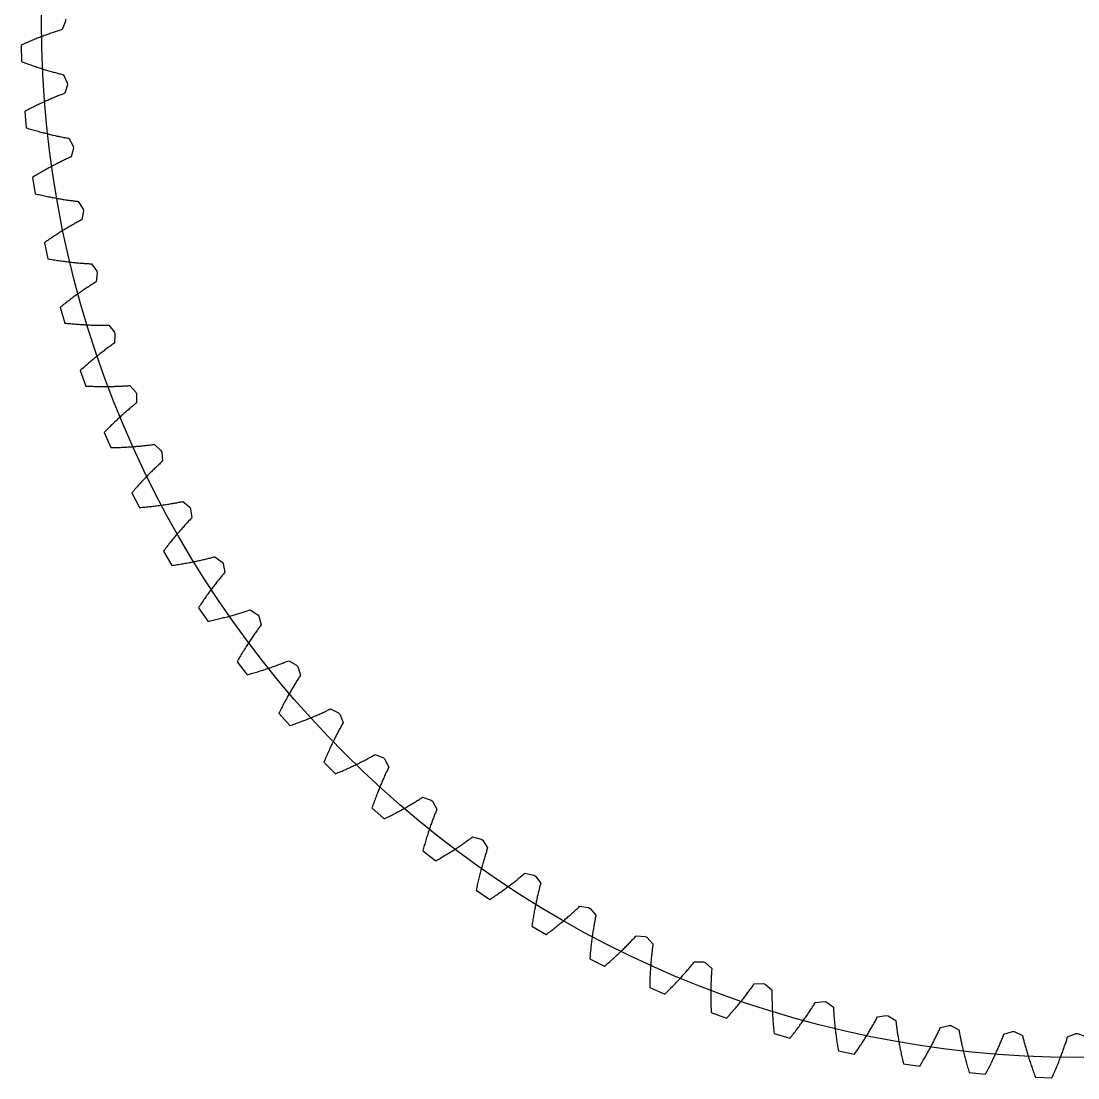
# Model space of a CAD drawing. Extents: x -60 to 60, y 180 to 300.
# Drawn here: x -60 to 0, y 179.9 to 239.9 of the extents above; entities that cross this region are included whole.
import ezdxf

# ---------------------------------------------------------------- set-up
doc = ezdxf.new("R2010")
doc.units = 0
doc.layers.get('0').update_dxf_attribs({"linetype": 'CONTINUOUS'})

msp = doc.modelspace()

# ---------------------------------------------------------------- linework, layer by layer
msp.add_lwpolyline([(-57.444, 239.994), (-57.444, 239.889), (-57.629, 239.412), (-57.684, 239.395), (-57.74, 239.378), (-57.796, 239.36), (-57.853, 239.342), (-57.91, 239.323), (-57.968, 239.305), (-58.026, 239.285), (-58.085, 239.265), (-58.145, 239.245), (-58.205, 239.225), (-58.266, 239.204), (-58.327, 239.182), (-58.389, 239.16), (-58.452, 239.138), (-58.515, 239.115), (-58.578, 239.092), (-58.642, 239.068), (-58.707, 239.044), (-58.772, 239.019), (-58.838, 238.994), (-58.904, 238.969), (-58.971, 238.943), (-59.038, 238.916), (-59.106, 238.889), (-59.174, 238.862), (-59.243, 238.834), (-59.313, 238.805), (-59.383, 238.776), (-59.453, 238.747), (-59.524, 238.717), (-59.596, 238.686), (-59.668, 238.655), (-59.74, 238.624), (-59.813, 238.592), (-59.887, 238.559), (-59.957, 238.526), (-59.928, 237.594), (-59.857, 237.565), (-59.781, 237.537), (-59.706, 237.51), (-59.632, 237.483), (-59.558, 237.456), (-59.485, 237.43), (-59.412, 237.404), (-59.34, 237.379), (-59.268, 237.355), (-59.197, 237.33), (-59.127, 237.307), (-59.057, 237.283), (-58.988, 237.261), (-58.919, 237.238), (-58.85, 237.216), (-58.783, 237.195), (-58.716, 237.174), (-58.649, 237.153), (-58.583, 237.133), (-58.518, 237.113), (-58.453, 237.094), (-58.389, 237.075), (-58.325, 237.056), (-58.262, 237.038), (-58.199, 237.021), (-58.137, 237.003), (-58.076, 236.986), (-58.015, 236.97), (-57.955, 236.954), (-57.896, 236.938), (-57.837, 236.923), (-57.778, 236.908), (-57.721, 236.893), (-57.663, 236.879), (-57.607, 236.865), (-57.551, 236.851), (-57.337, 236.387), (-57.33, 236.282), (-57.485, 235.794), (-57.539, 235.774), (-57.594, 235.753), (-57.649, 235.732), (-57.704, 235.71), (-57.76, 235.688), (-57.817, 235.666), (-57.874, 235.643), (-57.932, 235.619), (-57.99, 235.596), (-58.049, 235.571), (-58.108, 235.546), (-58.168, 235.521), (-58.228, 235.495), (-58.289, 235.469), (-58.35, 235.442), (-58.412, 235.415), (-58.475, 235.388), (-58.538, 235.359), (-58.601, 235.331), (-58.665, 235.302), (-58.73, 235.272), (-58.795, 235.242), (-58.86, 235.211), (-58.927, 235.18), (-58.993, 235.148), (-59.06, 235.116), (-59.128, 235.083), (-59.196, 235.05), (-59.264, 235.016), (-59.333, 234.981), (-59.403, 234.946), (-59.473, 234.911), (-59.543, 234.875), (-59.614, 234.838), (-59.685, 234.801), (-59.753, 234.764), (-59.666, 233.836), (-59.593, 233.811), (-59.516, 233.788), (-59.439, 233.765), (-59.363, 233.743), (-59.288, 233.721), (-59.213, 233.7), (-59.139, 233.679), (-59.065, 233.658), (-58.992, 233.638), (-58.92, 233.618), (-58.848, 233.599), (-58.777, 233.58), (-58.706, 233.562), (-58.636, 233.544), (-58.567, 233.526), (-58.498, 233.509), (-58.429, 233.492), (-58.362, 233.476), (-58.294, 233.46), (-58.228, 233.444), (-58.162, 233.429), (-58.097, 233.414), (-58.032, 233.4), (-57.968, 233.386), (-57.904, 233.372), (-57.841, 233.359), (-57.779, 233.345), (-57.718, 233.333), (-57.657, 233.321), (-57.596, 233.309), (-57.536, 233.297), (-57.477, 233.286), (-57.419, 233.275), (-57.361, 233.264), (-57.303, 233.254), (-57.247, 233.244), (-57.004, 232.793), (-56.991, 232.689), (-57.115, 232.193), (-57.167, 232.169), (-57.22, 232.145), (-57.274, 232.121), (-57.328, 232.095), (-57.382, 232.07), (-57.437, 232.044), (-57.493, 232.017), (-57.549, 231.99), (-57.606, 231.963), (-57.663, 231.935), (-57.721, 231.906), (-57.779, 231.877), (-57.837, 231.848), (-57.897, 231.818), (-57.956, 231.787), (-58.016, 231.756), (-58.077, 231.725), (-58.138, 231.693), (-58.2, 231.66), (-58.262, 231.627), (-58.324, 231.593), (-58.387, 231.559), (-58.451, 231.524), (-58.515, 231.489), (-58.579, 231.453), (-58.644, 231.417), (-58.709, 231.38), (-58.775, 231.342), (-58.841, 231.304), (-58.908, 231.266), (-58.975, 231.226), (-59.043, 231.186), (-59.111, 231.146), (-59.179, 231.105), (-59.248, 231.064), (-59.313, 231.022), (-59.168, 230.101), (-59.093, 230.082), (-59.015, 230.063), (-58.937, 230.045), (-58.86, 230.028), (-58.784, 230.011), (-58.708, 229.994), (-58.632, 229.978), (-58.558, 229.962), (-58.483, 229.946), (-58.41, 229.931), (-58.337, 229.916), (-58.265, 229.902), (-58.193, 229.888), (-58.122, 229.875), (-58.051, 229.861), (-57.982, 229.849), (-57.912, 229.836), (-57.844, 229.824), (-57.776, 229.812), (-57.708, 229.801), (-57.642, 229.79), (-57.575, 229.779), (-57.51, 229.769), (-57.445, 229.759), (-57.381, 229.749), (-57.317, 229.739), (-57.254, 229.73), (-57.192, 229.722), (-57.13, 229.713), (-57.069, 229.705), (-57.009, 229.697), (-56.949, 229.69), (-56.89, 229.682), (-56.831, 229.675), (-56.774, 229.669), (-56.716, 229.662), (-56.446, 229.228), (-56.426, 229.125), (-56.519, 228.622), (-56.57, 228.595), (-56.621, 228.568), (-56.673, 228.54), (-56.725, 228.511), (-56.778, 228.482), (-56.832, 228.453), (-56.885, 228.423), (-56.94, 228.392), (-56.994, 228.361), (-57.05, 228.33), (-57.105, 228.298), (-57.162, 228.265), (-57.218, 228.232), (-57.275, 228.198), (-57.333, 228.164), (-57.391, 228.129), (-57.45, 228.094), (-57.509, 228.058), (-57.568, 228.022), (-57.628, 227.985), (-57.688, 227.947), (-57.749, 227.909), (-57.81, 227.871), (-57.872, 227.831), (-57.934, 227.792), (-57.996, 227.751), (-58.059, 227.71), (-58.122, 227.669), (-58.186, 227.626), (-58.25, 227.584), (-58.315, 227.54), (-58.38, 227.496), (-58.445, 227.452), (-58.511, 227.407), (-58.577, 227.361), (-58.639, 227.315), (-58.437, 226.405), (-58.361, 226.39), (-58.282, 226.377), (-58.203, 226.364), (-58.125, 226.351), (-58.047, 226.339), (-57.971, 226.327), (-57.894, 226.316), (-57.819, 226.304), (-57.744, 226.294), (-57.669, 226.283), (-57.596, 226.273), (-57.523, 226.263), (-57.45, 226.254), (-57.378, 226.245), (-57.307, 226.236), (-57.237, 226.228), (-57.167, 226.22), (-57.098, 226.212), (-57.029, 226.204), (-56.961, 226.197), (-56.894, 226.19), (-56.827, 226.184), (-56.761, 226.178), (-56.696, 226.172), (-56.631, 226.166), (-56.567, 226.161), (-56.503, 226.155), (-56.441, 226.151), (-56.379, 226.146), (-56.317, 226.142), (-56.256, 226.138), (-56.196, 226.134), (-56.137, 226.13), (-56.078, 226.127), (-56.02, 226.124), (-55.962, 226.121), (-55.665, 225.705), (-55.639, 225.603), (-55.7, 225.095), (-55.749, 225.065), (-55.799, 225.035), (-55.849, 225.003), (-55.899, 224.972), (-55.95, 224.94), (-56.001, 224.907), (-56.053, 224.874), (-56.105, 224.84), (-56.158, 224.805), (-56.211, 224.77), (-56.265, 224.735), (-56.319, 224.699), (-56.373, 224.662), (-56.428, 224.625), (-56.484, 224.587), (-56.539, 224.549), (-56.596, 224.51), (-56.652, 224.471), (-56.709, 224.431), (-56.767, 224.39), (-56.825, 224.349), (-56.883, 224.307), (-56.941, 224.264), (-57, 224.221), (-57.06, 224.178), (-57.12, 224.134), (-57.18, 224.089), (-57.24, 224.043), (-57.301, 223.997), (-57.363, 223.95), (-57.424, 223.903), (-57.486, 223.855), (-57.549, 223.807), (-57.612, 223.757), (-57.675, 223.707), (-57.734, 223.658), (-57.475, 222.763), (-57.398, 222.753), (-57.318, 222.744), (-57.239, 222.736), (-57.16, 222.728), (-57.082, 222.721), (-57.005, 222.714), (-56.928, 222.707), (-56.852, 222.701), (-56.776, 222.695), (-56.701, 222.689), (-56.627, 222.683), (-56.554, 222.678), (-56.481, 222.673), (-56.408, 222.669), (-56.337, 222.665), (-56.266, 222.661), (-56.196, 222.657), (-56.126, 222.654), (-56.057, 222.65), (-55.989, 222.648), (-55.921, 222.645), (-55.854, 222.643), (-55.788, 222.641), (-55.722, 222.639), (-55.658, 222.637), (-55.593, 222.636), (-55.53, 222.635), (-55.467, 222.634), (-55.404, 222.633), (-55.343, 222.633), (-55.282, 222.632), (-55.222, 222.632), (-55.162, 222.633), (-55.103, 222.633), (-55.045, 222.634), (-54.987, 222.634), (-54.665, 222.238), (-54.632, 222.138), (-54.661, 221.627), (-54.708, 221.594), (-54.756, 221.56), (-54.804, 221.526), (-54.852, 221.491), (-54.901, 221.456), (-54.95, 221.42), (-55, 221.384), (-55.05, 221.347), (-55.1, 221.309), (-55.151, 221.271), (-55.202, 221.232), (-55.254, 221.193), (-55.306, 221.153), (-55.359, 221.112), (-55.411, 221.071), (-55.465, 221.029), (-55.518, 220.987), (-55.572, 220.944), (-55.627, 220.9), (-55.681, 220.856), (-55.737, 220.811), (-55.792, 220.766), (-55.848, 220.72), (-55.904, 220.673), (-55.961, 220.626), (-56.018, 220.578), (-56.075, 220.529), (-56.132, 220.48), (-56.19, 220.43), (-56.249, 220.38), (-56.307, 220.329), (-56.366, 220.277), (-56.425, 220.225), (-56.485, 220.172), (-56.545, 220.118), (-56.601, 220.065), (-56.286, 219.187), (-56.209, 219.182), (-56.129, 219.179), (-56.049, 219.176), (-55.97, 219.173), (-55.891, 219.171), (-55.814, 219.168), (-55.737, 219.166), (-55.66, 219.165), (-55.584, 219.164), (-55.509, 219.163), (-55.435, 219.162), (-55.361, 219.161), (-55.288, 219.161), (-55.216, 219.161), (-55.144, 219.161), (-55.073, 219.162), (-55.003, 219.162), (-54.933, 219.163), (-54.864, 219.165), (-54.796, 219.166), (-54.728, 219.168), (-54.661, 219.17), (-54.595, 219.172), (-54.529, 219.174), (-54.464, 219.176), (-54.4, 219.179), (-54.337, 219.182), (-54.274, 219.185), (-54.212, 219.188), (-54.15, 219.192), (-54.089, 219.195), (-54.029, 219.199), (-53.97, 219.203), (-53.911, 219.207), (-53.853, 219.211), (-53.795, 219.216), (-53.448, 218.84), (-53.41, 218.742), (-53.407, 218.231), (-53.451, 218.195), (-53.497, 218.158), (-53.543, 218.121), (-53.589, 218.083), (-53.635, 218.045), (-53.682, 218.006), (-53.729, 217.967), (-53.777, 217.927), (-53.825, 217.886), (-53.873, 217.845), (-53.922, 217.803), (-53.971, 217.76), (-54.021, 217.717), (-54.07, 217.673), (-54.121, 217.629), (-54.171, 217.584), (-54.222, 217.538), (-54.273, 217.492), (-54.325, 217.445), (-54.377, 217.397), (-54.429, 217.349), (-54.481, 217.3), (-54.534, 217.251), (-54.587, 217.201), (-54.641, 217.15), (-54.695, 217.099), (-54.749, 217.047), (-54.803, 216.994), (-54.858, 216.941), (-54.913, 216.887), (-54.968, 216.832), (-55.023, 216.777), (-55.079, 216.721), (-55.135, 216.664), (-55.192, 216.606), (-55.244, 216.55), (-54.875, 215.694), (-54.798, 215.694), (-54.717, 215.695), (-54.638, 215.697), (-54.559, 215.7), (-54.48, 215.702), (-54.402, 215.705), (-54.325, 215.708), (-54.249, 215.711), (-54.173, 215.714), (-54.098, 215.718), (-54.024, 215.722), (-53.951, 215.726), (-53.878, 215.73), (-53.805, 215.735), (-53.734, 215.74), (-53.663, 215.745), (-53.593, 215.75), (-53.523, 215.755), (-53.455, 215.761), (-53.387, 215.766), (-53.319, 215.772), (-53.252, 215.778), (-53.186, 215.784), (-53.121, 215.791), (-53.056, 215.797), (-52.993, 215.804), (-52.929, 215.811), (-52.867, 215.818), (-52.805, 215.825), (-52.744, 215.832), (-52.683, 215.84), (-52.623, 215.847), (-52.564, 215.855), (-52.506, 215.863), (-52.448, 215.871), (-52.391, 215.879), (-52.021, 215.526), (-51.977, 215.43), (-51.941, 214.92), (-51.984, 214.881), (-52.027, 214.842), (-52.07, 214.802), (-52.114, 214.762), (-52.158, 214.72), (-52.202, 214.679), (-52.247, 214.636), (-52.292, 214.593), (-52.337, 214.55), (-52.383, 214.505), (-52.429, 214.46), (-52.475, 214.415), (-52.522, 214.369), (-52.569, 214.322), (-52.616, 214.274), (-52.664, 214.226), (-52.712, 214.178), (-52.76, 214.128), (-52.808, 214.078), (-52.857, 214.028), (-52.906, 213.976), (-52.955, 213.924), (-53.005, 213.871), (-53.055, 213.818), (-53.105, 213.764), (-53.156, 213.709), (-53.206, 213.654), (-53.257, 213.598), (-53.308, 213.541), (-53.36, 213.484), (-53.412, 213.426), (-53.464, 213.367), (-53.516, 213.308), (-53.568, 213.248), (-53.621, 213.187), (-53.67, 213.127), (-53.247, 212.296), (-53.17, 212.301), (-53.09, 212.307), (-53.011, 212.314), (-52.932, 212.322), (-52.854, 212.329), (-52.777, 212.337), (-52.7, 212.344), (-52.624, 212.352), (-52.549, 212.36), (-52.474, 212.369), (-52.4, 212.377), (-52.327, 212.386), (-52.254, 212.395), (-52.183, 212.404), (-52.112, 212.413), (-52.041, 212.423), (-51.971, 212.432), (-51.902, 212.442), (-51.834, 212.452), (-51.767, 212.462), (-51.7, 212.472), (-51.633, 212.482), (-51.568, 212.492), (-51.503, 212.503), (-51.439, 212.514), (-51.376, 212.524), (-51.313, 212.535), (-51.251, 212.546), (-51.19, 212.557), (-51.129, 212.568), (-51.069, 212.579), (-51.01, 212.591), (-50.952, 212.602), (-50.894, 212.613), (-50.837, 212.625), (-50.78, 212.636), (-50.389, 212.307), (-50.338, 212.215), (-50.271, 211.708), (-50.311, 211.667), (-50.351, 211.625), (-50.392, 211.582), (-50.433, 211.539), (-50.474, 211.495), (-50.516, 211.451), (-50.558, 211.405), (-50.6, 211.36), (-50.643, 211.313), (-50.686, 211.266), (-50.729, 211.219), (-50.772, 211.17), (-50.816, 211.121), (-50.86, 211.072), (-50.904, 211.021), (-50.948, 210.97), (-50.993, 210.919), (-51.038, 210.866), (-51.083, 210.813), (-51.129, 210.76), (-51.175, 210.705), (-51.221, 210.65), (-51.267, 210.595), (-51.313, 210.538), (-51.36, 210.481), (-51.407, 210.423), (-51.454, 210.365), (-51.501, 210.306), (-51.549, 210.246), (-51.597, 210.186), (-51.645, 210.124), (-51.693, 210.063), (-51.741, 210), (-51.79, 209.937), (-51.839, 209.873), (-51.884, 209.81), (-51.41, 209.007), (-51.333, 209.017), (-51.254, 209.028), (-51.175, 209.04), (-51.097, 209.052), (-51.019, 209.065), (-50.942, 209.077), (-50.866, 209.09), (-50.791, 209.102), (-50.716, 209.115), (-50.642, 209.128), (-50.569, 209.141), (-50.497, 209.155), (-50.425, 209.168), (-50.354, 209.182), (-50.283, 209.195), (-50.214, 209.209), (-50.145, 209.223), (-50.077, 209.237), (-50.009, 209.251), (-49.942, 209.265), (-49.876, 209.28), (-49.811, 209.294), (-49.746, 209.309), (-49.682, 209.323), (-49.619, 209.338), (-49.556, 209.352), (-49.494, 209.367), (-49.433, 209.382), (-49.372, 209.397), (-49.313, 209.412), (-49.254, 209.427), (-49.195, 209.442), (-49.138, 209.457), (-49.081, 209.472), (-49.024, 209.487), (-48.969, 209.502), (-48.558, 209.198), (-48.501, 209.109), (-48.402, 208.607), (-48.44, 208.563), (-48.477, 208.519), (-48.515, 208.474), (-48.553, 208.428), (-48.592, 208.382), (-48.631, 208.335), (-48.67, 208.287), (-48.709, 208.239), (-48.749, 208.19), (-48.788, 208.14), (-48.828, 208.09), (-48.869, 208.039), (-48.909, 207.987), (-48.95, 207.935), (-48.991, 207.882), (-49.032, 207.828), (-49.073, 207.774), (-49.115, 207.719), (-49.157, 207.663), (-49.199, 207.607), (-49.241, 207.55), (-49.284, 207.492), (-49.326, 207.433), (-49.369, 207.374), (-49.412, 207.314), (-49.455, 207.254), (-49.499, 207.192), (-49.542, 207.131), (-49.586, 207.068), (-49.63, 207.004), (-49.674, 206.94), (-49.718, 206.876), (-49.762, 206.81), (-49.807, 206.744), (-49.852, 206.677), (-49.893, 206.612), (-49.369, 205.84), (-49.293, 205.854), (-49.215, 205.871), (-49.137, 205.888), (-49.06, 205.905), (-48.983, 205.922), (-48.907, 205.939), (-48.832, 205.956), (-48.758, 205.974), (-48.684, 205.991), (-48.611, 206.009), (-48.539, 206.027), (-48.467, 206.045), (-48.396, 206.063), (-48.326, 206.081), (-48.257, 206.099), (-48.188, 206.117), (-48.12, 206.135), (-48.053, 206.153), (-47.987, 206.172), (-47.921, 206.19), (-47.856, 206.208), (-47.791, 206.227), (-47.728, 206.245), (-47.665, 206.264), (-47.602, 206.282), (-47.541, 206.301), (-47.48, 206.32), (-47.42, 206.338), (-47.36, 206.357), (-47.302, 206.375), (-47.244, 206.394), (-47.186, 206.413), (-47.13, 206.431), (-47.074, 206.45), (-47.019, 206.468), (-46.964, 206.487), (-46.535, 206.209), (-46.473, 206.124), (-46.343, 205.63), (-46.377, 205.584), (-46.412, 205.537), (-46.447, 205.49), (-46.482, 205.442), (-46.518, 205.393), (-46.553, 205.344), (-46.589, 205.293), (-46.626, 205.243), (-46.662, 205.191), (-46.699, 205.139), (-46.735, 205.087), (-46.772, 205.033), (-46.809, 204.979), (-46.847, 204.924), (-46.884, 204.869), (-46.922, 204.813), (-46.96, 204.756), (-46.998, 204.698), (-47.036, 204.64), (-47.075, 204.581), (-47.113, 204.522), (-47.152, 204.461), (-47.191, 204.4), (-47.23, 204.338), (-47.269, 204.276), (-47.309, 204.213), (-47.348, 204.149), (-47.388, 204.084), (-47.427, 204.019), (-47.467, 203.953), (-47.507, 203.886), (-47.547, 203.819), (-47.587, 203.751), (-47.627, 203.682), (-47.668, 203.612), (-47.705, 203.545), (-47.134, 202.807), (-47.059, 202.826), (-46.982, 202.848), (-46.905, 202.87), (-46.829, 202.891), (-46.754, 202.913), (-46.679, 202.935), (-46.605, 202.957), (-46.532, 202.979), (-46.459, 203.001), (-46.388, 203.024), (-46.317, 203.046), (-46.247, 203.068), (-46.177, 203.09), (-46.108, 203.113), (-46.04, 203.135), (-45.973, 203.158), (-45.906, 203.18), (-45.84, 203.202), (-45.775, 203.225), (-45.71, 203.247), (-45.646, 203.27), (-45.583, 203.292), (-45.521, 203.315), (-45.459, 203.337), (-45.398, 203.36), (-45.338, 203.382), (-45.278, 203.404), (-45.22, 203.427), (-45.161, 203.449), (-45.104, 203.471), (-45.047, 203.494), (-44.991, 203.516), (-44.936, 203.538), (-44.881, 203.56), (-44.827, 203.582), (-44.774, 203.604), (-44.328, 203.354), (-44.261, 203.273), (-44.1, 202.787), (-44.132, 202.739), (-44.163, 202.69), (-44.195, 202.641), (-44.228, 202.591), (-44.26, 202.54), (-44.292, 202.489), (-44.325, 202.436), (-44.358, 202.384), (-44.391, 202.33), (-44.424, 202.276), (-44.458, 202.221), (-44.491, 202.165), (-44.525, 202.109), (-44.559, 202.052), (-44.593, 201.994), (-44.627, 201.936), (-44.661, 201.877), (-44.696, 201.817), (-44.73, 201.756), (-44.765, 201.695), (-44.8, 201.633), (-44.835, 201.57), (-44.87, 201.507), (-44.905, 201.443), (-44.94, 201.378), (-44.975, 201.313), (-45.01, 201.246), (-45.046, 201.18), (-45.081, 201.112), (-45.117, 201.044), (-45.153, 200.974), (-45.188, 200.905), (-45.224, 200.834), (-45.26, 200.763), (-45.296, 200.691), (-45.329, 200.621), (-44.713, 199.921), (-44.639, 199.944), (-44.563, 199.971), (-44.488, 199.997), (-44.413, 200.024), (-44.34, 200.051), (-44.266, 200.077), (-44.194, 200.104), (-44.123, 200.13), (-44.052, 200.157), (-43.981, 200.184), (-43.912, 200.21), (-43.843, 200.237), (-43.775, 200.264), (-43.708, 200.29), (-43.641, 200.317), (-43.576, 200.343), (-43.51, 200.37), (-43.446, 200.397), (-43.382, 200.423), (-43.319, 200.45), (-43.257, 200.476), (-43.195, 200.502), (-43.135, 200.529), (-43.074, 200.555), (-43.015, 200.581), (-42.956, 200.607), (-42.898, 200.633), (-42.841, 200.659), (-42.784, 200.685), (-42.728, 200.711), (-42.673, 200.737), (-42.619, 200.763), (-42.565, 200.788), (-42.512, 200.814), (-42.459, 200.839), (-42.408, 200.864), (-41.947, 200.642), (-41.875, 200.566), (-41.683, 200.091), (-41.712, 200.041), (-41.74, 199.991), (-41.769, 199.939), (-41.798, 199.887), (-41.827, 199.835), (-41.857, 199.781), (-41.886, 199.727), (-41.916, 199.672), (-41.945, 199.617), (-41.975, 199.56), (-42.005, 199.504), (-42.035, 199.446), (-42.065, 199.388), (-42.095, 199.329), (-42.126, 199.269), (-42.156, 199.208), (-42.186, 199.147), (-42.217, 199.085), (-42.248, 199.023), (-42.278, 198.96), (-42.309, 198.896), (-42.34, 198.831), (-42.371, 198.765), (-42.402, 198.699), (-42.433, 198.632), (-42.464, 198.565), (-42.495, 198.496), (-42.526, 198.427), (-42.558, 198.358), (-42.589, 198.287), (-42.62, 198.216), (-42.651, 198.144), (-42.683, 198.071), (-42.714, 197.998), (-42.745, 197.924), (-42.773, 197.852), (-42.115, 197.192), (-42.043, 197.22), (-41.969, 197.252), (-41.895, 197.283), (-41.823, 197.314), (-41.751, 197.345), (-41.679, 197.376), (-41.609, 197.407), (-41.539, 197.438), (-41.47, 197.469), (-41.402, 197.5), (-41.334, 197.531), (-41.267, 197.562), (-41.201, 197.593), (-41.135, 197.624), (-41.071, 197.655), (-41.006, 197.685), (-40.943, 197.716), (-40.881, 197.746), (-40.819, 197.777), (-40.757, 197.807), (-40.697, 197.838), (-40.637, 197.868), (-40.578, 197.898), (-40.52, 197.928), (-40.462, 197.958), (-40.405, 197.988), (-40.349, 198.017), (-40.293, 198.047), (-40.238, 198.076), (-40.184, 198.106), (-40.131, 198.135), (-40.078, 198.164), (-40.026, 198.193), (-39.974, 198.221), (-39.923, 198.25), (-39.873, 198.278), (-39.399, 198.086), (-39.323, 198.014), (-39.102, 197.553), (-39.127, 197.501), (-39.153, 197.449), (-39.178, 197.396), (-39.204, 197.342), (-39.23, 197.287), (-39.256, 197.232), (-39.282, 197.176), (-39.308, 197.12), (-39.334, 197.062), (-39.36, 197.004), (-39.386, 196.946), (-39.413, 196.886), (-39.439, 196.826), (-39.465, 196.765), (-39.492, 196.704), (-39.518, 196.642), (-39.545, 196.579), (-39.572, 196.515), (-39.598, 196.451), (-39.625, 196.386), (-39.652, 196.32), (-39.678, 196.253), (-39.705, 196.186), (-39.732, 196.118), (-39.759, 196.049), (-39.785, 195.98), (-39.812, 195.91), (-39.839, 195.839), (-39.866, 195.767), (-39.893, 195.695), (-39.919, 195.622), (-39.946, 195.548), (-39.973, 195.474), (-39.999, 195.399), (-40.026, 195.323), (-40.05, 195.249), (-39.351, 194.632), (-39.281, 194.665), (-39.209, 194.7), (-39.137, 194.736), (-39.067, 194.772), (-38.997, 194.807), (-38.928, 194.843), (-38.859, 194.878), (-38.792, 194.914), (-38.725, 194.949), (-38.658, 194.984), (-38.593, 195.02), (-38.528, 195.055), (-38.464, 195.09), (-38.4, 195.124), (-38.338, 195.159), (-38.276, 195.194), (-38.214, 195.228), (-38.154, 195.263), (-38.094, 195.297), (-38.035, 195.331), (-37.976, 195.365), (-37.918, 195.399), (-37.861, 195.433), (-37.805, 195.466), (-37.749, 195.5), (-37.694, 195.533), (-37.64, 195.566), (-37.586, 195.599), (-37.533, 195.632), (-37.481, 195.665), (-37.43, 195.697), (-37.379, 195.73), (-37.329, 195.762), (-37.279, 195.794), (-37.23, 195.825), (-37.182, 195.857), (-36.697, 195.695), (-36.616, 195.628), (-36.367, 195.181), (-36.389, 195.128), (-36.411, 195.074), (-36.433, 195.019), (-36.455, 194.964), (-36.477, 194.908), (-36.5, 194.851), (-36.522, 194.794), (-36.545, 194.736), (-36.567, 194.677), (-36.59, 194.618), (-36.612, 194.557), (-36.635, 194.496), (-36.657, 194.435), (-36.68, 194.372), (-36.702, 194.309), (-36.725, 194.246), (-36.747, 194.181), (-36.77, 194.116), (-36.793, 194.05), (-36.815, 193.983), (-36.838, 193.916), (-36.86, 193.848), (-36.883, 193.779), (-36.905, 193.71), (-36.928, 193.639), (-36.95, 193.568), (-36.972, 193.497), (-36.995, 193.424), (-37.017, 193.351), (-37.039, 193.277), (-37.061, 193.203), (-37.083, 193.128), (-37.105, 193.052), (-37.127, 192.975), (-37.149, 192.897), (-37.168, 192.823), (-36.431, 192.251), (-36.364, 192.287), (-36.294, 192.328), (-36.225, 192.368), (-36.157, 192.408), (-36.089, 192.448), (-36.022, 192.488), (-35.956, 192.527), (-35.891, 192.567), (-35.826, 192.606), (-35.762, 192.646), (-35.699, 192.685), (-35.637, 192.724), (-35.575, 192.763), (-35.514, 192.802), (-35.453, 192.84), (-35.394, 192.879), (-35.335, 192.917), (-35.276, 192.955), (-35.219, 192.993), (-35.162, 193.031), (-35.106, 193.069), (-35.05, 193.106), (-34.995, 193.143), (-34.941, 193.18), (-34.888, 193.217), (-34.835, 193.254), (-34.783, 193.29), (-34.731, 193.327), (-34.68, 193.363), (-34.63, 193.399), (-34.581, 193.434), (-34.532, 193.47), (-34.484, 193.505), (-34.437, 193.54), (-34.39, 193.574), (-34.344, 193.609), (-33.849, 193.478), (-33.765, 193.416), (-33.488, 192.986), (-33.506, 192.931), (-33.525, 192.876), (-33.544, 192.82), (-33.562, 192.764), (-33.581, 192.706), (-33.6, 192.648), (-33.619, 192.59), (-33.637, 192.53), (-33.656, 192.47), (-33.675, 192.409), (-33.693, 192.348), (-33.712, 192.286), (-33.731, 192.223), (-33.749, 192.159), (-33.768, 192.095), (-33.786, 192.03), (-33.805, 191.964), (-33.823, 191.897), (-33.842, 191.83), (-33.86, 191.762), (-33.878, 191.694), (-33.897, 191.624), (-33.915, 191.554), (-33.933, 191.483), (-33.951, 191.412), (-33.969, 191.34), (-33.986, 191.267), (-34.004, 191.193), (-34.022, 191.119), (-34.039, 191.044), (-34.056, 190.968), (-34.074, 190.891), (-34.091, 190.814), (-34.108, 190.736), (-34.125, 190.658), (-34.139, 190.582), (-33.368, 190.057), (-33.303, 190.098), (-33.236, 190.143), (-33.17, 190.187), (-33.104, 190.231), (-33.039, 190.275), (-32.975, 190.319), (-32.912, 190.363), (-32.849, 190.407), (-32.787, 190.45), (-32.725, 190.493), (-32.665, 190.536), (-32.605, 190.579), (-32.546, 190.622), (-32.487, 190.665), (-32.429, 190.707), (-32.372, 190.749), (-32.315, 190.791), (-32.26, 190.833), (-32.205, 190.874), (-32.15, 190.916), (-32.096, 190.957), (-32.043, 190.997), (-31.991, 191.038), (-31.939, 191.078), (-31.888, 191.119), (-31.838, 191.159), (-31.788, 191.198), (-31.739, 191.238), (-31.691, 191.277), (-31.643, 191.316), (-31.596, 191.355), (-31.549, 191.393), (-31.504, 191.431), (-31.458, 191.469), (-31.414, 191.506), (-31.37, 191.544), (-30.868, 191.444), (-30.78, 191.387), (-30.477, 190.976), (-30.492, 190.92), (-30.507, 190.864), (-30.522, 190.807), (-30.537, 190.749), (-30.552, 190.691), (-30.567, 190.632), (-30.582, 190.572), (-30.597, 190.512), (-30.612, 190.451), (-30.627, 190.389), (-30.642, 190.326), (-30.657, 190.263), (-30.671, 190.199), (-30.686, 190.134), (-30.7, 190.069), (-30.715, 190.003), (-30.729, 189.936), (-30.743, 189.868), (-30.757, 189.8), (-30.771, 189.731), (-30.785, 189.662), (-30.799, 189.591), (-30.813, 189.52), (-30.826, 189.448), (-30.84, 189.376), (-30.853, 189.303), (-30.866, 189.229), (-30.879, 189.154), (-30.892, 189.079), (-30.905, 189.003), (-30.917, 188.926), (-30.93, 188.849), (-30.942, 188.77), (-30.954, 188.692), (-30.966, 188.612), (-30.975, 188.535), (-30.173, 188.06), (-30.111, 188.105), (-30.047, 188.154), (-29.983, 188.202), (-29.921, 188.251), (-29.859, 188.299), (-29.797, 188.346), (-29.737, 188.394), (-29.677, 188.442), (-29.618, 188.489), (-29.559, 188.536), (-29.501, 188.583), (-29.444, 188.629), (-29.388, 188.676), (-29.332, 188.722), (-29.277, 188.768), (-29.223, 188.813), (-29.169, 188.859), (-29.116, 188.904), (-29.063, 188.949), (-29.012, 188.993), (-28.961, 189.038), (-28.91, 189.082), (-28.86, 189.126), (-28.811, 189.169), (-28.763, 189.213), (-28.715, 189.256), (-28.668, 189.298), (-28.621, 189.341), (-28.576, 189.383), (-28.53, 189.425), (-28.486, 189.466), (-28.442, 189.508), (-28.399, 189.549), (-28.356, 189.589), (-28.314, 189.629), (-28.273, 189.669), (-27.766, 189.601), (-27.674, 189.55), (-27.345, 189.158), (-27.357, 189.102), (-27.368, 189.045), (-27.38, 188.987), (-27.391, 188.929), (-27.403, 188.87), (-27.414, 188.81), (-27.425, 188.749), (-27.436, 188.688), (-27.447, 188.626), (-27.458, 188.563), (-27.469, 188.5), (-27.48, 188.436), (-27.491, 188.371), (-27.501, 188.306), (-27.511, 188.239), (-27.522, 188.173), (-27.532, 188.105), (-27.542, 188.037), (-27.552, 187.968), (-27.561, 187.898), (-27.571, 187.828), (-27.58, 187.757), (-27.589, 187.685), (-27.598, 187.612), (-27.607, 187.539), (-27.616, 187.465), (-27.624, 187.391), (-27.633, 187.315), (-27.641, 187.239), (-27.649, 187.163), (-27.656, 187.085), (-27.664, 187.007), (-27.671, 186.928), (-27.678, 186.849), (-27.685, 186.769), (-27.69, 186.692), (-26.859, 186.268), (-26.8, 186.317), (-26.739, 186.369), (-26.679, 186.422), (-26.619, 186.474), (-26.56, 186.526), (-26.502, 186.577), (-26.445, 186.629), (-26.388, 186.68), (-26.332, 186.731), (-26.276, 186.781), (-26.222, 186.832), (-26.168, 186.882), (-26.114, 186.931), (-26.061, 186.981), (-26.009, 187.03), (-25.958, 187.079), (-25.907, 187.128), (-25.857, 187.176), (-25.807, 187.224), (-25.759, 187.272), (-25.71, 187.32), (-25.663, 187.367), (-25.616, 187.414), (-25.57, 187.46), (-25.524, 187.507), (-25.479, 187.553), (-25.435, 187.598), (-25.391, 187.643), (-25.348, 187.688), (-25.305, 187.733), (-25.264, 187.777), (-25.222, 187.821), (-25.182, 187.865), (-25.142, 187.908), (-25.102, 187.951), (-25.063, 187.993), (-24.553, 187.957), (-24.458, 187.912), (-24.106, 187.542), (-24.114, 187.485), (-24.122, 187.427), (-24.13, 187.368), (-24.138, 187.309), (-24.145, 187.25), (-24.153, 187.189), (-24.16, 187.128), (-24.167, 187.066), (-24.174, 187.004), (-24.181, 186.94), (-24.188, 186.876), (-24.195, 186.812), (-24.201, 186.747), (-24.208, 186.681), (-24.214, 186.614), (-24.22, 186.546), (-24.226, 186.478), (-24.232, 186.41), (-24.237, 186.34), (-24.242, 186.27), (-24.247, 186.199), (-24.252, 186.128), (-24.257, 186.055), (-24.261, 185.982), (-24.266, 185.909), (-24.27, 185.835), (-24.273, 185.76), (-24.277, 185.684), (-24.28, 185.608), (-24.283, 185.531), (-24.286, 185.453), (-24.289, 185.375), (-24.291, 185.295), (-24.293, 185.216), (-24.295, 185.135), (-24.295, 185.058), (-23.44, 184.687), (-23.383, 184.74), (-23.326, 184.796), (-23.269, 184.852), (-23.213, 184.908), (-23.157, 184.963), (-23.102, 185.018), (-23.048, 185.073), (-22.995, 185.128), (-22.942, 185.182), (-22.89, 185.236), (-22.838, 185.29), (-22.788, 185.343), (-22.737, 185.396), (-22.688, 185.449), (-22.639, 185.501), (-22.591, 185.553), (-22.543, 185.605), (-22.496, 185.657), (-22.45, 185.708), (-22.404, 185.759), (-22.359, 185.809), (-22.314, 185.859), (-22.271, 185.909), (-22.227, 185.958), (-22.185, 186.007), (-22.143, 186.056), (-22.101, 186.104), (-22.061, 186.152), (-22.02, 186.2), (-21.981, 186.247), (-21.942, 186.294), (-21.903, 186.34), (-21.865, 186.386), (-21.828, 186.432), (-21.792, 186.477), (-21.756, 186.522), (-21.244, 186.518), (-21.146, 186.479), (-20.771, 186.131), (-20.776, 186.074), (-20.78, 186.016), (-20.784, 185.957), (-20.788, 185.898), (-20.792, 185.837), (-20.796, 185.777), (-20.8, 185.715), (-20.803, 185.653), (-20.806, 185.59), (-20.809, 185.527), (-20.812, 185.462), (-20.815, 185.397), (-20.817, 185.332), (-20.819, 185.266), (-20.821, 185.199), (-20.823, 185.131), (-20.824, 185.063), (-20.826, 184.994), (-20.827, 184.924), (-20.828, 184.854), (-20.828, 184.783), (-20.829, 184.711), (-20.829, 184.639), (-20.829, 184.565), (-20.828, 184.492), (-20.828, 184.417), (-20.827, 184.342), (-20.826, 184.267), (-20.824, 184.19), (-20.822, 184.113), (-20.82, 184.035), (-20.818, 183.957), (-20.815, 183.878), (-20.812, 183.798), (-20.809, 183.718), (-20.804, 183.641), (-19.927, 183.324), (-19.874, 183.38), (-19.82, 183.44), (-19.767, 183.499), (-19.715, 183.559), (-19.663, 183.617), (-19.612, 183.676), (-19.561, 183.734), (-19.511, 183.792), (-19.462, 183.849), (-19.413, 183.907), (-19.365, 183.963), (-19.318, 184.02), (-19.271, 184.076), (-19.225, 184.132), (-19.179, 184.187), (-19.134, 184.242), (-19.09, 184.297), (-19.046, 184.351), (-19.003, 184.405), (-18.961, 184.459), (-18.919, 184.512), (-18.878, 184.565), (-18.837, 184.617), (-18.797, 184.669), (-18.758, 184.721), (-18.719, 184.772), (-18.681, 184.823), (-18.643, 184.873), (-18.606, 184.923), (-18.569, 184.973), (-18.533, 185.022), (-18.498, 185.07), (-18.463, 185.119), (-18.429, 185.167), (-18.395, 185.214), (-18.362, 185.261), (-17.851, 185.289), (-17.751, 185.256), (-17.355, 184.933), (-17.356, 184.875), (-17.356, 184.817), (-17.357, 184.758), (-17.357, 184.699), (-17.357, 184.639), (-17.357, 184.578), (-17.357, 184.516), (-17.356, 184.454), (-17.356, 184.391), (-17.355, 184.327), (-17.353, 184.263), (-17.352, 184.198), (-17.35, 184.132), (-17.348, 184.066), (-17.346, 183.999), (-17.344, 183.931), (-17.341, 183.863), (-17.338, 183.794), (-17.335, 183.725), (-17.331, 183.654), (-17.327, 183.583), (-17.323, 183.512), (-17.319, 183.44), (-17.314, 183.367), (-17.309, 183.293), (-17.304, 183.219), (-17.298, 183.144), (-17.292, 183.069), (-17.286, 182.993), (-17.279, 182.916), (-17.272, 182.838), (-17.265, 182.76), (-17.257, 182.681), (-17.249, 182.602), (-17.241, 182.522), (-17.231, 182.446), (-16.336, 182.185), (-16.287, 182.244), (-16.237, 182.307), (-16.187, 182.37), (-16.139, 182.432), (-16.091, 182.494), (-16.043, 182.555), (-15.996, 182.617), (-15.95, 182.678), (-15.905, 182.738), (-15.86, 182.798), (-15.815, 182.858), (-15.772, 182.917), (-15.728, 182.976), (-15.686, 183.035), (-15.644, 183.093), (-15.603, 183.151), (-15.562, 183.208), (-15.522, 183.265), (-15.482, 183.321), (-15.443, 183.377), (-15.405, 183.433), (-15.367, 183.488), (-15.329, 183.543), (-15.293, 183.598), (-15.257, 183.652), (-15.221, 183.705), (-15.186, 183.758), (-15.152, 183.811), (-15.118, 183.863), (-15.084, 183.915), (-15.051, 183.966), (-15.019, 184.017), (-14.987, 184.068), (-14.956, 184.118), (-14.925, 184.167), (-14.895, 184.216), (-14.387, 184.276), (-14.286, 184.25), (-13.87, 183.952), (-13.867, 183.894), (-13.864, 183.836), (-13.861, 183.777), (-13.858, 183.718), (-13.854, 183.658), (-13.85, 183.597), (-13.846, 183.535), (-13.841, 183.473), (-13.837, 183.411), (-13.832, 183.347), (-13.826, 183.283), (-13.821, 183.218), (-13.815, 183.153), (-13.809, 183.087), (-13.802, 183.02), (-13.796, 182.953), (-13.789, 182.885), (-13.781, 182.816), (-13.774, 182.747), (-13.766, 182.677), (-13.757, 182.607), (-13.749, 182.535), (-13.74, 182.464), (-13.731, 182.391), (-13.721, 182.318), (-13.711, 182.244), (-13.701, 182.17), (-13.69, 182.095), (-13.679, 182.019), (-13.668, 181.943), (-13.656, 181.866), (-13.644, 181.789), (-13.631, 181.711), (-13.618, 181.632), (-13.605, 181.553), (-13.59, 181.477), (-12.681, 181.273), (-12.635, 181.335), (-12.589, 181.401), (-12.544, 181.467), (-12.499, 181.532), (-12.455, 181.597), (-12.412, 181.661), (-12.369, 181.725), (-12.326, 181.789), (-12.285, 181.852), (-12.244, 181.915), (-12.203, 181.977), (-12.163, 182.039), (-12.124, 182.101), (-12.085, 182.162), (-12.047, 182.223), (-12.009, 182.283), (-11.972, 182.343), (-11.936, 182.402), (-11.9, 182.461), (-11.864, 182.519), (-11.829, 182.577), (-11.795, 182.635), (-11.761, 182.692), (-11.728, 182.748), (-11.695, 182.805), (-11.663, 182.86), (-11.632, 182.916), (-11.6, 182.97), (-11.57, 183.024), (-11.54, 183.078), (-11.51, 183.132), (-11.481, 183.184), (-11.453, 183.237), (-11.425, 183.288), (-11.397, 183.34), (-11.37, 183.391), (-10.867, 183.482), (-10.764, 183.462), (-10.33, 183.191), (-10.324, 183.134), (-10.317, 183.076), (-10.31, 183.018), (-10.303, 182.958), (-10.296, 182.899), (-10.288, 182.838), (-10.28, 182.777), (-10.272, 182.716), (-10.263, 182.653), (-10.254, 182.59), (-10.245, 182.527), (-10.235, 182.462), (-10.225, 182.397), (-10.215, 182.332), (-10.204, 182.266), (-10.193, 182.199), (-10.182, 182.132), (-10.171, 182.064), (-10.159, 181.995), (-10.146, 181.926), (-10.134, 181.856), (-10.12, 181.785), (-10.107, 181.714), (-10.093, 181.642), (-10.079, 181.57), (-10.064, 181.497), (-10.049, 181.424), (-10.034, 181.349), (-10.018, 181.275), (-10.002, 181.199), (-9.986, 181.123), (-9.969, 181.047), (-9.951, 180.97), (-9.933, 180.892), (-9.915, 180.814), (-9.896, 180.739), (-8.975, 180.592), (-8.933, 180.657), (-8.892, 180.726), (-8.851, 180.794), (-8.81, 180.862), (-8.77, 180.93), (-8.731, 180.997), (-8.692, 181.063), (-8.654, 181.13), (-8.616, 181.195), (-8.579, 181.261), (-8.543, 181.325), (-8.507, 181.39), (-8.471, 181.454), (-8.436, 181.517), (-8.402, 181.58), (-8.368, 181.642), (-8.335, 181.704), (-8.302, 181.766), (-8.27, 181.827), (-8.239, 181.888), (-8.207, 181.948), (-8.177, 182.007), (-8.147, 182.066), (-8.117, 182.125), (-8.088, 182.183), (-8.059, 182.241), (-8.031, 182.298), (-8.004, 182.354), (-7.977, 182.41), (-7.95, 182.466), (-7.924, 182.521), (-7.898, 182.575), (-7.873, 182.629), (-7.848, 182.683), (-7.824, 182.736), (-7.8, 182.788), (-7.304, 182.911), (-7.2, 182.898), (-6.75, 182.654), (-6.74, 182.598), (-6.73, 182.54), (-6.719, 182.482), (-6.708, 182.424), (-6.697, 182.365), (-6.686, 182.305), (-6.674, 182.244), (-6.661, 182.183), (-6.649, 182.122), (-6.636, 182.059), (-6.623, 181.996), (-6.609, 181.933), (-6.595, 181.869), (-6.581, 181.804), (-6.566, 181.739), (-6.551, 181.673), (-6.535, 181.606), (-6.52, 181.539), (-6.503, 181.471), (-6.487, 181.403), (-6.47, 181.334), (-6.452, 181.264), (-6.434, 181.194), (-6.416, 181.124), (-6.397, 181.052), (-6.378, 180.98), (-6.359, 180.908), (-6.339, 180.835), (-6.318, 180.761), (-6.297, 180.687), (-6.276, 180.612), (-6.254, 180.537), (-6.232, 180.461), (-6.209, 180.385), (-6.186, 180.307), (-6.162, 180.234), (-5.234, 180.146), (-5.197, 180.213), (-5.159, 180.284), (-5.123, 180.355), (-5.087, 180.425), (-5.051, 180.495), (-5.016, 180.565), (-4.981, 180.634), (-4.947, 180.702), (-4.914, 180.77), (-4.881, 180.838), (-4.849, 180.905), (-4.817, 180.971), (-4.785, 181.037), (-4.755, 181.102), (-4.724, 181.167), (-4.694, 181.232), (-4.665, 181.296), (-4.636, 181.359), (-4.608, 181.422), (-4.58, 181.485), (-4.553, 181.547), (-4.526, 181.608), (-4.5, 181.669), (-4.474, 181.729), (-4.449, 181.789), (-4.424, 181.848), (-4.399, 181.907), (-4.375, 181.965), (-4.352, 182.023), (-4.329, 182.08), (-4.306, 182.136), (-4.284, 182.192), (-4.262, 182.248), (-4.241, 182.303), (-4.22, 182.357), (-4.199, 182.411), (-3.712, 182.565), (-3.607, 182.558), (-3.143, 182.344), (-3.129, 182.288), (-3.115, 182.231), (-3.101, 182.174), (-3.087, 182.116), (-3.072, 182.058), (-3.057, 181.999), (-3.041, 181.939), (-3.025, 181.879), (-3.009, 181.818), (-2.992, 181.757), (-2.975, 181.695), (-2.957, 181.632), (-2.939, 181.569), (-2.921, 181.505), (-2.902, 181.441), (-2.883, 181.376), (-2.863, 181.311), (-2.843, 181.245), (-2.822, 181.178), (-2.802, 181.111), (-2.78, 181.043), (-2.758, 180.975), (-2.736, 180.906), (-2.713, 180.837), (-2.69, 180.767), (-2.667, 180.696), (-2.643, 180.625), (-2.618, 180.553), (-2.593, 180.481), (-2.568, 180.408), (-2.542, 180.335), (-2.515, 180.261), (-2.488, 180.187), (-2.461, 180.112), (-2.433, 180.037), (-2.404, 179.965), (-1.472, 179.935), (-1.439, 180.004), (-1.407, 180.078), (-1.374, 180.151), (-1.343, 180.223), (-1.312, 180.295), (-1.281, 180.367), (-1.251, 180.438), (-1.221, 180.508), (-1.192, 180.578), (-1.163, 180.648), (-1.135, 180.716), (-1.108, 180.785), (-1.081, 180.853), (-1.054, 180.92), (-1.028, 180.987), (-1.002, 181.053), (-0.977, 181.119), (-0.952, 181.184), (-0.928, 181.248), (-0.904, 181.312), (-0.881, 181.376), (-0.858, 181.439), (-0.835, 181.501), (-0.813, 181.563), (-0.792, 181.624), (-0.771, 181.685), (-0.75, 181.745), (-0.73, 181.805), (-0.71, 181.864), (-0.69, 181.922), (-0.671, 181.98), (-0.653, 182.037), (-0.634, 182.094), (-0.617, 182.15), (-0.599, 182.206), (-0.582, 182.261), (-0.105, 182.445), (0, 182.445), (0.477, 182.26)])
at = {"linetype": 'Continuous'}
msp.add_circle((0, 239.889), 58.797, dxfattribs=at)

doc.saveas('drawing.dxf')
